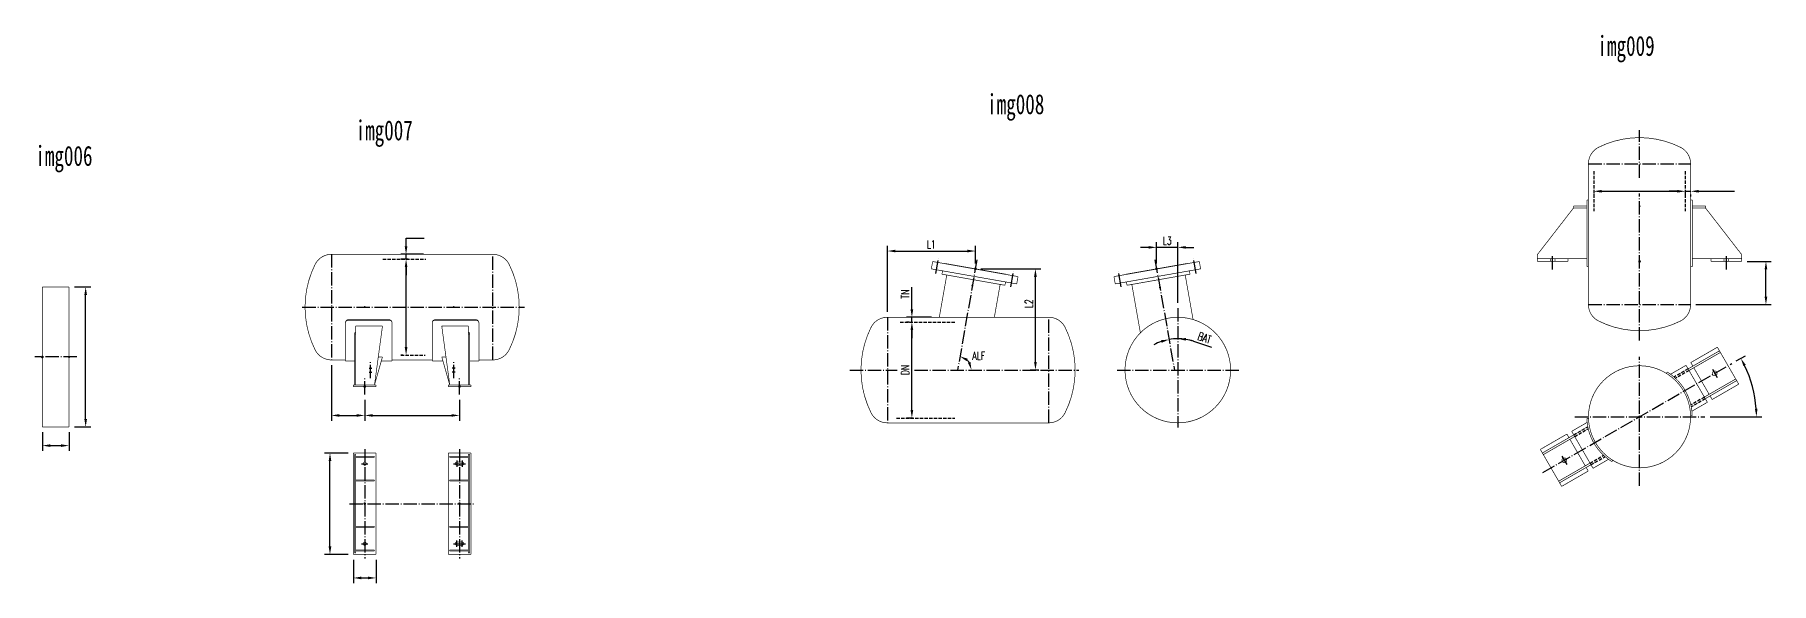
# Model space of a CAD drawing. Extents: x -7179 to 21201, y -8556 to 282.
# Drawn here: x 8181 to 21201, y -3831 to 282 of the extents above; entities that cross this region are included whole.
import ezdxf

# ---------------------------------------------------------------- set-up
doc = ezdxf.new("R2010")
doc.units = 0
doc.header["$LTSCALE"] = 5
doc.header["$MEASUREMENT"] = 0
doc.linetypes.add('DASHDOT-M', pattern=[27, 20, -3, 1, -3])
doc.linetypes.add('HIDDEN-M', pattern=[7, 5, -2])
doc.layers.get('0').update_dxf_attribs({"linetype": 'CONTINUOUS'})
doc.layers.get('DEFPOINTS').update_dxf_attribs({"linetype": 'CONTINUOUS'})
doc.styles.add('HUALUFST', font='', dxfattribs={"width": 0.7})
doc.styles.add('HUALUROMANS', font='romans.shx', dxfattribs={"width": 0.7})
doc.styles.get('HUALUFST').set_extended_font_data('仿宋_GB2312')
doc.dimstyles.new('eqcad', dxfattribs={"dimtxt": 3, "dimasz": 3, "dimexe": 2, "dimexo": 2, "dimgap": 1, "dimtad": 1, "dimdsep": 46, "dimtxsty": 'HUALUROMANS', "dimcen": 3, "dimazin": 2, "dimtfac": 1, "dimtmove": 0, "dimatfit": 3, "dimfxl": 1, "dimtolj": 1, "dimtzin": 0, "dimarcsym": 0})

# ---------------------------------------------------------------- blocks, each defined once
blk = doc.blocks.new('*D16')
at = {"color": 0, "linetype": 'Continuous', "lineweight": -2}
for p, q in [((10965.23816498032, -1304.343149167688), (10965.23816498032, -1244.343149167688)), ((11095.47529069213, -1364.343149167688), (10925.23816498032, -1364.343149167688)), ((10980.89060338567, -1400.343149167689), (10925.23816498032, -1400.343149167689)), ((10965.23816498032, -1400.343149167689), (10965.23816498032, -1364.343149167688)), ((10965.23816498032, -1460.343149167689), (10965.23816498032, -1520.343149167689))]:
    blk.add_line(p, q, dxfattribs=at)
at = {"color": 0, "linetype": 'Continuous'}
for points in [[(10955.23816498032, -1304.343149167688), (10975.23816498032, -1304.343149167688), (10965.23816498032, -1364.343149167688)], [(10955.23816498032, -1460.343149167689), (10975.23816498032, -1460.343149167689), (10965.23816498032, -1400.343149167689)]]:
    blk.add_solid(points, dxfattribs=at)
at = {"layer": 'DEFPOINTS', "color": 0, "linetype": 'Continuous'}
for p in [(10965.23816498032, -1364.343149167688), (11020.89060338567, -1400.343149167689), (11135.47529069213, -1364.343149167688)]:
    blk.add_point(p, dxfattribs=at)
blk = doc.blocks.new('*D15')
at = {"color": 0, "linetype": 'Continuous', "lineweight": -2}
for p, q in [((10980.89060338567, -1400.343149167689), (10925.23816498032, -1400.343149167689)), ((10965.23816498032, -2060.343149167689), (10965.23816498032, -1460.343149167689)), ((10940.53320965548, -2120.343149167689), (10925.23816498032, -2120.343149167689))]:
    blk.add_line(p, q, dxfattribs=at)
at = {"color": 0, "linetype": 'Continuous'}
for points in [[(10955.23816498032, -1460.343149167689), (10975.23816498032, -1460.343149167689), (10965.23816498032, -1400.343149167689)], [(10955.23816498032, -2060.343149167689), (10975.23816498032, -2060.343149167689), (10965.23816498032, -2120.343149167689)]]:
    blk.add_solid(points, dxfattribs=at)
at = {"layer": 'DEFPOINTS', "color": 0, "linetype": 'Continuous'}
for p in [(10965.23816498032, -1400.343149167689), (11020.89060338567, -1400.343149167689), (10980.53320965548, -2120.343149167689)]:
    blk.add_point(p, dxfattribs=at)
blk = doc.blocks.new('*D17')
at = {"color": 0, "linetype": 'Continuous', "lineweight": -2}
for p, q in [((10405.63605279203, -2196.343149167689), (10405.63605279203, -2612.598425573563)), ((10655.34430216914, -2456.343149167689), (10655.34430216914, -2612.598425573563)), ((10465.63605279203, -2572.598425573563), (10595.34430216914, -2572.598425573563))]:
    blk.add_line(p, q, dxfattribs=at)
at = {"color": 0, "linetype": 'Continuous'}
for points in [[(10465.63605279203, -2562.598425573563), (10465.63605279203, -2582.598425573563), (10405.63605279203, -2572.598425573563)], [(10595.34430216914, -2562.598425573563), (10595.34430216914, -2582.598425573563), (10655.34430216914, -2572.598425573563)]]:
    blk.add_solid(points, dxfattribs=at)
at = {"layer": 'DEFPOINTS', "color": 0, "linetype": 'Continuous'}
for p in [(10405.63605279203, -2156.343149167689), (10655.34430216914, -2416.343149167689), (10655.34430216914, -2572.598425573563)]:
    blk.add_point(p, dxfattribs=at)
blk = doc.blocks.new('*D18')
at = {"color": 0, "linetype": 'Continuous', "lineweight": -2}
for p, q in [((10655.34430216914, -2456.343149167689), (10655.34430216914, -2612.598425573563)), ((11365.90912266446, -2456.343149167689), (11365.90912266446, -2612.598425573563)), ((10715.34430216914, -2572.598425573563), (11305.90912266446, -2572.598425573563))]:
    blk.add_line(p, q, dxfattribs=at)
at = {"color": 0, "linetype": 'Continuous'}
for points in [[(10715.34430216914, -2562.598425573563), (10715.34430216914, -2582.598425573563), (10655.34430216914, -2572.598425573563)], [(11305.90912266446, -2562.598425573563), (11305.90912266446, -2582.598425573563), (11365.90912266446, -2572.598425573563)]]:
    blk.add_solid(points, dxfattribs=at)
at = {"layer": 'DEFPOINTS', "color": 0, "linetype": 'Continuous'}
for p in [(10655.34430216914, -2416.343149167689), (11365.90912266446, -2416.343149167689), (11365.90912266446, -2572.598425573563)]:
    blk.add_point(p, dxfattribs=at)
blk = doc.blocks.new('*D19')
at = {"color": 0, "linetype": 'Continuous', "lineweight": -2}
for p, q in [((10570.34430216914, -3654.376976517568), (10570.34430216914, -3831.245261525281)), ((10740.34430216914, -3654.376976517568), (10740.34430216914, -3831.245261525281)), ((10630.34430216914, -3791.245261525281), (10680.34430216914, -3791.245261525281))]:
    blk.add_line(p, q, dxfattribs=at)
at = {"color": 0, "linetype": 'Continuous'}
for points in [[(10630.34430216914, -3781.245261525281), (10630.34430216914, -3801.245261525281), (10570.34430216914, -3791.245261525281)], [(10680.34430216914, -3781.245261525281), (10680.34430216914, -3801.245261525281), (10740.34430216914, -3791.245261525281)]]:
    blk.add_solid(points, dxfattribs=at)
at = {"layer": 'DEFPOINTS', "color": 0, "linetype": 'Continuous'}
for p in [(10570.34430216914, -3614.376976517568), (10740.34430216914, -3614.376976517568), (10740.34430216914, -3791.245261525281)]:
    blk.add_point(p, dxfattribs=at)
blk = doc.blocks.new('*D20')
at = {"color": 0, "linetype": 'Continuous', "lineweight": -2}
for p, q in [((10530.34430216914, -2854.376976517568), (10354.66653655518, -2854.376976517568)), ((10394.66653655518, -3554.376976517568), (10394.66653655518, -2914.376976517568)), ((10530.34430216914, -3614.376976517568), (10354.66653655518, -3614.376976517568))]:
    blk.add_line(p, q, dxfattribs=at)
at = {"color": 0, "linetype": 'Continuous'}
for points in [[(10384.66653655518, -2914.376976517568), (10404.66653655518, -2914.376976517568), (10394.66653655518, -2854.376976517568)], [(10384.66653655518, -3554.376976517568), (10404.66653655518, -3554.376976517568), (10394.66653655518, -3614.376976517568)]]:
    blk.add_solid(points, dxfattribs=at)
at = {"layer": 'DEFPOINTS', "color": 0, "linetype": 'Continuous'}
for p in [(10394.66653655518, -2854.376976517568), (10570.34430216914, -2854.376976517568), (10570.34430216914, -3614.376976517568)]:
    blk.add_point(p, dxfattribs=at)
blk = doc.blocks.new('*D22')
at = {"color": 0, "linetype": 'Continuous', "lineweight": -2}
for p, q in [((14737.17759906861, -1872.345658065365), (14717.8115775114, -1872.345658065365)), ((14757.8115775114, -2532.345658065365), (14757.8115775114, -1932.345658065365)), ((14767.1995619732, -2592.345658065365), (14717.8115775114, -2592.345658065365))]:
    blk.add_line(p, q, dxfattribs=at)
at = {"color": 0, "linetype": 'Continuous'}
for points in [[(14747.8115775114, -1932.345658065365), (14767.8115775114, -1932.345658065365), (14757.8115775114, -1872.345658065365)], [(14747.8115775114, -2532.345658065365), (14767.8115775114, -2532.345658065365), (14757.8115775114, -2592.345658065365)]]:
    blk.add_solid(points, dxfattribs=at)
at = {"layer": 'DEFPOINTS', "color": 0, "linetype": 'Continuous'}
for p in [(14757.8115775114, -1872.345658065365), (14777.17759906861, -1872.345658065365), (14807.1995619732, -2592.345658065365)]:
    blk.add_point(p, dxfattribs=at)
at = {"color": 0, "linetype": 'Continuous', "insert": (14707.8115775114, -2232.345658065363), "char_height": 60, "attachment_point": 5, "rotation": 90, "style": 'HUALUROMANS'}
blk.add_mtext('\\A1;DN', dxfattribs=at)
blk = doc.blocks.new('*D21')
at = {"color": 0, "linetype": 'Continuous', "lineweight": -2}
for p, q in [((14757.8115775114, -1776.345658065364), (14757.8115775114, -1610.345658065364)), ((14904.41715839469, -1836.345658065365), (14717.8115775114, -1836.345658065364)), ((14737.17759906861, -1872.345658065365), (14717.8115775114, -1872.345658065365)), ((14757.8115775114, -1872.345658065365), (14757.8115775114, -1836.345658065364)), ((14757.8115775114, -1932.345658065365), (14757.8115775114, -1992.345658065365))]:
    blk.add_line(p, q, dxfattribs=at)
at = {"color": 0, "linetype": 'Continuous'}
for points in [[(14747.8115775114, -1776.345658065364), (14767.8115775114, -1776.345658065364), (14757.8115775114, -1836.345658065364)], [(14747.8115775114, -1932.345658065365), (14767.8115775114, -1932.345658065365), (14757.8115775114, -1872.345658065365)]]:
    blk.add_solid(points, dxfattribs=at)
at = {"layer": 'DEFPOINTS', "color": 0, "linetype": 'Continuous'}
for p in [(14757.8115775114, -1836.345658065364), (14777.17759906861, -1872.345658065365), (14944.41715839469, -1836.345658065365)]:
    blk.add_point(p, dxfattribs=at)
at = {"color": 0, "linetype": 'Continuous', "insert": (14707.8115775114, -1663.345658065362), "char_height": 60, "attachment_point": 5, "rotation": 90, "style": 'HUALUROMANS'}
blk.add_mtext('\\A1;TN', dxfattribs=at)
blk = doc.blocks.new('*D23')
at = {"color": 0, "linetype": 'Continuous', "lineweight": -2}
for p, q in [((14573.94957694226, -1796.345658065365), (14573.94957694226, -1299.733005990071)), ((15233.71044855594, -1433.244555876789), (15233.71044855594, -1299.733005990071)), ((14633.94957694226, -1339.733005990071), (15173.71044855594, -1339.733005990071))]:
    blk.add_line(p, q, dxfattribs=at)
at = {"color": 0, "linetype": 'Continuous'}
for points in [[(14633.94957694226, -1329.733005990071), (14633.94957694226, -1349.733005990071), (14573.94957694226, -1339.733005990071)], [(15173.71044855594, -1329.733005990071), (15173.71044855594, -1349.733005990071), (15233.71044855594, -1339.733005990071)]]:
    blk.add_solid(points, dxfattribs=at)
at = {"layer": 'DEFPOINTS', "color": 0, "linetype": 'Continuous'}
for p in [(15233.71044855594, -1339.733005990071), (15233.71044855594, -1473.244555876789), (14573.94957694226, -1836.345658065365)]:
    blk.add_point(p, dxfattribs=at)
at = {"color": 0, "linetype": 'Continuous', "insert": (14903.8300127491, -1289.733005990071), "char_height": 60, "attachment_point": 5, "style": 'HUALUROMANS'}
blk.add_mtext('\\A1;L1', dxfattribs=at)
blk = doc.blocks.new('*D24')
at = {"color": 0, "linetype": 'Continuous', "lineweight": -2}
for p, q in [((15273.71044855594, -1473.244555876789), (15724.06683350747, -1473.244555876789)), ((15684.06683350747, -2172.345658065365), (15684.06683350747, -1533.244555876789)), ((15708.71219285325, -2232.345658065365), (15644.06683350747, -2232.345658065365))]:
    blk.add_line(p, q, dxfattribs=at)
at = {"color": 0, "linetype": 'Continuous'}
for points in [[(15674.06683350747, -1533.244555876789), (15694.06683350747, -1533.244555876789), (15684.06683350747, -1473.244555876789)], [(15674.06683350747, -2172.345658065365), (15694.06683350747, -2172.345658065365), (15684.06683350747, -2232.345658065365)]]:
    blk.add_solid(points, dxfattribs=at)
at = {"layer": 'DEFPOINTS', "color": 0, "linetype": 'Continuous'}
for p in [(15233.71044855594, -1473.244555876789), (15684.06683350747, -1473.244555876789), (15748.71219285325, -2232.345658065365)]:
    blk.add_point(p, dxfattribs=at)
at = {"color": 0, "linetype": 'Continuous', "insert": (15634.06683350747, -1735.02808839783), "char_height": 60, "attachment_point": 5, "rotation": 90, "style": 'HUALUROMANS'}
blk.add_mtext('\\A1;L2', dxfattribs=at)
blk = doc.blocks.new('*D25')
at = {"color": 0, "linetype": 'Continuous', "lineweight": -2}
for p, q in [((16592.58544378103, -1433.244555876788), (16592.58544378103, -1272.179849882537)), ((16751.62695897533, -1728.592953784106), (16751.62695897533, -1272.179849882537)), ((16532.58544378103, -1312.179849882537), (16472.58544378103, -1312.179849882537)), ((16751.62695897533, -1312.179849882537), (16592.58544378103, -1312.179849882537)), ((16811.62695897533, -1312.179849882537), (16871.62695897533, -1312.179849882537))]:
    blk.add_line(p, q, dxfattribs=at)
at = {"color": 0, "linetype": 'Continuous'}
for points in [[(16532.58544378103, -1302.179849882537), (16532.58544378103, -1322.179849882537), (16592.58544378103, -1312.179849882537)], [(16811.62695897533, -1302.179849882537), (16811.62695897533, -1322.179849882537), (16751.62695897533, -1312.179849882537)]]:
    blk.add_solid(points, dxfattribs=at)
at = {"layer": 'DEFPOINTS', "color": 0, "linetype": 'Continuous'}
for p in [(16592.58544378103, -1312.179849882537), (16592.58544378103, -1473.244555876788), (16751.62695897533, -1768.592953784106)]:
    blk.add_point(p, dxfattribs=at)
at = {"color": 0, "linetype": 'Continuous', "insert": (16672.10620137818, -1262.179849882537), "char_height": 60, "attachment_point": 5, "style": 'HUALUROMANS'}
blk.add_mtext('\\A1;L3', dxfattribs=at)
blk = doc.blocks.new('*D26')
at = {"color": 0, "linetype": 'Continuous', "lineweight": -2}
blk.add_line((16870.10433751062, -2016.424929247925), (17003.04385021111, -2060.323516502625), dxfattribs=at)
for start, end in [(109.1079012327153, 118.2158024654309), (90.00000000000024, 99.99999999999957), (71.72601511513696, 90.00000000000024), (71.78419753456886, 80.89209876728455)]:
    blk.add_arc((16751.62695897533, -2375.213809562661), 377.8443460766586, start, end, dxfattribs=at)
at = {"color": 0, "linetype": 'Continuous'}
for points in [[(16625.42737471074, -2008.508144587638), (16630.45320503318, -2027.866373576107), (16686.01497683737, -2003.10976811454)], [(16810.64356204281, -2012.101760061076), (16812.23151752296, -1992.16489979189), (16751.62695897533, -1997.369463486003)]]:
    blk.add_solid(points, dxfattribs=at)
at = {"layer": 'DEFPOINTS', "color": 0, "linetype": 'Continuous'}
for p in [(16580.51524571545, -1404.791061028269), (16751.62695897532, -1768.592953784106), (16707.76190775355, -1999.924311783402), (16726.43544918241, -2232.345658065365), (16751.62695897533, -2662.090203730224)]:
    blk.add_point(p, dxfattribs=at)
at = {"color": 0, "linetype": 'Continuous', "insert": (16952.25216073754, -1990.895825482246), "char_height": 60, "attachment_point": 5, "rotation": 341.72601511513693, "style": 'HUALUROMANS'}
blk.add_mtext('\\A1;BAT', dxfattribs=at)
blk = doc.blocks.new('*D28')
at = {"color": 0, "linetype": 'Continuous', "lineweight": -2}
for p, q in [((8238.108311676686, -2699.271978713955), (8238.108311676686, -2839.062197008121)), ((8438.108311676686, -2699.271978713956), (8438.108311676686, -2839.062197008121)), ((8298.108311676686, -2799.062197008121), (8378.108311676686, -2799.062197008121))]:
    blk.add_line(p, q, dxfattribs=at)
at = {"color": 0, "linetype": 'Continuous'}
for points in [[(8298.108311676686, -2789.062197008121), (8298.108311676686, -2809.062197008121), (8238.108311676686, -2799.062197008121)], [(8378.108311676686, -2789.062197008121), (8378.108311676686, -2809.062197008121), (8438.108311676686, -2799.062197008121)]]:
    blk.add_solid(points, dxfattribs=at)
at = {"layer": 'DEFPOINTS', "color": 0, "linetype": 'Continuous'}
for p in [(8238.108311676686, -2659.271978713955), (8438.108311676686, -2659.271978713956), (8438.108311676686, -2799.062197008121)]:
    blk.add_point(p, dxfattribs=at)
blk = doc.blocks.new('*D27')
at = {"color": 0, "linetype": 'Continuous', "lineweight": -2}
for p, q in [((8478.108311676686, -1609.271978713956), (8602.803213405563, -1609.271978713956)), ((8562.803213405563, -2599.271978713955), (8562.803213405563, -1669.271978713956)), ((8478.108311676684, -2659.271978713955), (8602.803213405563, -2659.271978713955))]:
    blk.add_line(p, q, dxfattribs=at)
at = {"color": 0, "linetype": 'Continuous'}
for points in [[(8552.803213405563, -1669.271978713956), (8572.803213405563, -1669.271978713956), (8562.803213405563, -1609.271978713956)], [(8552.803213405563, -2599.271978713955), (8572.803213405563, -2599.271978713955), (8562.803213405563, -2659.271978713955)]]:
    blk.add_solid(points, dxfattribs=at)
at = {"layer": 'DEFPOINTS', "color": 0, "linetype": 'Continuous'}
for p in [(8438.108311676686, -1609.271978713956), (8562.803213405563, -1609.271978713956), (8438.108311676684, -2659.271978713955)]:
    blk.add_point(p, dxfattribs=at)
blk = doc.blocks.new('*D29')
at = {"color": 0, "linetype": 'Continuous', "lineweight": -2}
for p, q in [((19930.43316786723, -891.6045450444235), (20496.43316786723, -891.6045450444235)), ((19870.43316786723, -911.9973870437407), (19870.43316786723, -931.6045450444235)), ((20556.43316786723, -926.0024978214533), (20556.43316786723, -931.6045450444235))]:
    blk.add_line(p, q, dxfattribs=at)
at = {"color": 0, "linetype": 'Continuous'}
for points in [[(19930.43316786723, -881.6045450444235), (19930.43316786723, -901.6045450444235), (19870.43316786723, -891.6045450444235)], [(20496.43316786723, -881.6045450444235), (20496.43316786723, -901.6045450444235), (20556.43316786723, -891.6045450444235)]]:
    blk.add_solid(points, dxfattribs=at)
at = {"layer": 'DEFPOINTS', "color": 0, "linetype": 'Continuous'}
for p in [(19870.43316786723, -871.9973870437407), (20556.43316786723, -886.0024978214533), (20556.43316786723, -891.6045450444235)]:
    blk.add_point(p, dxfattribs=at)
blk = doc.blocks.new('*D30')
at = {"color": 0, "linetype": 'Continuous', "lineweight": -2}
for p, q in [((20496.43316786723, -891.6045450444235), (20436.43316786723, -891.6045450444235)), ((20556.43316786723, -891.6045450444235), (20596.43316786723, -891.6045450444235)), ((20556.43316786723, -903.5943234890001), (20556.43316786723, -931.6045450444235)), ((20656.43316786723, -891.6045450444235), (20924.43316786723, -891.6045450444235)), ((20596.43316786723, -914.7984179349423), (20596.43316786723, -931.6045450444235))]:
    blk.add_line(p, q, dxfattribs=at)
at = {"color": 0, "linetype": 'Continuous'}
for points in [[(20496.43316786723, -881.6045450444235), (20496.43316786723, -901.6045450444235), (20556.43316786723, -891.6045450444235)], [(20656.43316786723, -881.6045450444235), (20656.43316786723, -901.6045450444235), (20596.43316786723, -891.6045450444235)]]:
    blk.add_solid(points, dxfattribs=at)
at = {"layer": 'DEFPOINTS', "color": 0, "linetype": 'Continuous'}
for p in [(20556.43316786723, -863.5943234890001), (20596.43316786723, -874.7984179349423), (20596.43316786723, -891.6045450444235)]:
    blk.add_point(p, dxfattribs=at)
at = {"color": 0, "linetype": 'Continuous', "insert": (20820.43316786723, -841.6045450444235), "char_height": 60, "attachment_point": 5, "style": 'HUALUROMANS'}
blk.add_mtext('\\A1;    ', dxfattribs=at)
blk = doc.blocks.new('*D31')
at = {"color": 0, "linetype": 'Continuous', "lineweight": -2}
for p, q in [((21019.88687017816, -1417.178902015101), (21201.22678431674, -1417.178902015101)), ((21161.22678431674, -1681.504008369353), (21161.22678431674, -1477.178902015101)), ((20636.43316786723, -1741.504008369353), (21201.22678431674, -1741.504008369353))]:
    blk.add_line(p, q, dxfattribs=at)
at = {"color": 0, "linetype": 'Continuous'}
for points in [[(21151.22678431674, -1477.178902015101), (21171.22678431674, -1477.178902015101), (21161.22678431674, -1417.178902015101)], [(21151.22678431674, -1681.504008369353), (21171.22678431674, -1681.504008369353), (21161.22678431674, -1741.504008369353)]]:
    blk.add_solid(points, dxfattribs=at)
at = {"layer": 'DEFPOINTS', "color": 0, "linetype": 'Continuous'}
for p in [(20979.88687017816, -1417.178902015101), (21161.22678431674, -1417.178902015101), (20596.43316786723, -1741.504008369353)]:
    blk.add_point(p, dxfattribs=at)
at = {"color": 0, "linetype": 'Continuous', "insert": (21111.22678431674, -1579.341455192224), "char_height": 60, "attachment_point": 5, "rotation": 90, "style": 'HUALUROMANS'}
blk.add_mtext('\\A1;  ', dxfattribs=at)
blk = doc.blocks.new('*D32')
at = {"color": 0, "linetype": 'Continuous', "lineweight": -2}
for p, q in [((20939.21187060717, -2163.802159441329), (21007.27674136048, -2124.504887989543)), ((20743.16756939192, -2582.830688840326), (21130.0847695688, -2582.830688840325))]:
    blk.add_line(p, q, dxfattribs=at)
blk.add_arc((20213.43316786723, -2582.830688840326), 876.6516017015631, 3.922217332727493, 26.07778266727259, dxfattribs=at)
at = {"color": 0, "linetype": 'Continuous'}
for points in [[(20992.01368500373, -2202.163319065995), (21009.66625941801, -2192.761903398739), (20972.6357252091, -2144.504887989544)], [(21098.02564520482, -2522.523620480695), (21078.03735948623, -2523.208042888452), (21090.0847695688, -2582.830688840325)]]:
    blk.add_solid(points, dxfattribs=at)
at = {"layer": 'DEFPOINTS', "color": 0, "linetype": 'Continuous'}
for p in [(20904.57085445579, -2183.80215944133), (21076.7664619135, -2430.601735756054), (19728.59598554308, -2582.830688840327), (20703.16756939191, -2582.830688840326), (19489.28716463228, -3000.91657874062)]:
    blk.add_point(p, dxfattribs=at)
at = {"color": 0, "linetype": 'Continuous', "insert": (21108.5098819229, -2342.995606145205), "char_height": 60, "attachment_point": 5, "rotation": 285, "style": 'HUALUROMANS'}
blk.add_mtext('\\A1;  ', dxfattribs=at)

msp = doc.modelspace()

# ---------------------------------------------------------------- linework, layer by layer
at = {"color": 1, "linetype": 'DASHDOT-M'}
for p, q in [((20213.43316786723, -790.3366048078642), (20213.43316786723, -433.8042868078419)), ((19830.43316786723, -684.8271023072621), (20596.43316786723, -684.8271023072621)), ((20213.43316786723, -2011.006098396691), (20213.43316786723, -907.2143090642785)), ((10405.63605279203, -1364.343149167688), (10405.63605279203, -2156.343149167688)), ((11615.61737204157, -2156.343149167689), (11615.61737204157, -1364.343149167689)), ((14937.32447780893, -1508.564257805766), (14957.29401824063, -1395.311366209362)), ((15245.78064662153, -1404.791061028269), (15099.86044315456, -2232.345658065366)), ((16580.51524571545, -1404.79106102827), (16726.43544918241, -2232.345658065366)), ((16888.97141452805, -1508.564257805766), (16869.00187409635, -1395.311366209362)), ((19561.9794655563, -1477.178902015101), (19561.9794655563, -1377.178902015101)), ((20864.88687017816, -1477.178902015101), (20864.88687017816, -1377.178902015101)), ((15500.14210865541, -1607.804191342417), (15520.11164908711, -1494.551299746013)), ((16326.15378368157, -1607.804191342417), (16306.18424324987, -1494.551299746013)), ((10187.40937487592, -1760.343149167689), (11853.12920559995, -1760.343149167689)), ((16751.62695897533, -1768.592953784106), (16751.62695897533, -2662.090203730223)), ((19830.43316786723, -1741.504008369353), (20596.43316786723, -1741.504008369353)), ((14573.94957694226, -1836.345658065365), (14573.94957694226, -2628.345658065365)), ((15783.93089619181, -2628.345658065366), (15783.93089619181, -1836.345658065366)), ((8496.067306278826, -2134.271978713956), (8180.975728399808, -2134.271978713956)), ((10698.34430216914, -2294.343149167689), (10698.34430216914, -2164.343149167689)), ((11322.90912266446, -2294.343149167689), (11322.90912266446, -2164.343149167689)), ((19489.28716463227, -3000.91657874062), (20904.57085445579, -2183.802159441329)), ((20213.43316786723, -3101.000853074301), (20213.43316786723, -2133.453265867189)), ((10655.34430216914, -2416.343149167689), (10655.34430216914, -2296.343149167689)), ((10687.34430216914, -2217.97948554136), (10709.34430216914, -2217.97948554136)), ((10687.34430216914, -2247.14033099359), (10709.34430216914, -2247.14033099359)), ((11333.90912266446, -2217.97948554136), (11311.90912266446, -2217.97948554136)), ((11333.90912266446, -2247.14033099359), (11311.90912266446, -2247.14033099359)), ((11365.90912266446, -2416.343149167689), (11365.90912266446, -2296.343149167689)), ((14292.50924844633, -2232.345658065366), (14647.38322848088, -2232.345658065366)), ((14776.54984482814, -2232.345658065366), (16009.77995139569, -2232.345658065366)), ((16297.99871480363, -2232.345658065366), (17217.72808926334, -2232.345658065366)), ((20759.60862345793, -2225.92692314862), (20795.60862345793, -2288.2807522211)), ((19728.59598554308, -2582.830688840326), (20703.16756939191, -2582.830688840326)), ((10655.34430216914, -2824.376976517568), (10655.34430216914, -3644.376976517568)), ((11365.90912266446, -2824.376976517568), (11365.90912266446, -3644.376976517568)), ((10631.34430216914, -2934.376976517568), (10679.34430216914, -2934.376976517568)), ((11321.90912266446, -2934.376976517568), (11409.90912266446, -2934.376976517568)), ((11345.90912266446, -2910.376976517568), (11345.90912266446, -2958.376976517568)), ((11385.90912266446, -2910.376976517568), (11385.90912266446, -2958.376976517568)), ((19631.25771227654, -2877.380625459553), (19667.25771227654, -2939.734454532032)), ((10540.34430216914, -3234.376976517568), (11480.90912266446, -3234.376976517568)), ((11345.90912266446, -3558.376976517568), (11345.90912266446, -3510.376976517568)), ((11385.90912266446, -3558.376976517568), (11385.90912266446, -3510.376976517568)), ((10631.34430216914, -3534.376976517568), (10679.34430216914, -3534.376976517568)), ((11321.90912266446, -3534.376976517568), (11409.90912266446, -3534.376976517568))]:
    msp.add_line(p, q, dxfattribs=at)
at = {"color": 6, "linetype": 'HIDDEN-M'}
for p, q in [((19870.43316786723, -741.9765340642953), (19870.43316786723, -1041.484303163845)), ((20556.43316786723, -741.9765340642953), (20556.43316786723, -1041.484303163845)), ((10790.06620917955, -1400.343149167689), (11113.35219272368, -1400.343149167689)), ((14669.89775645852, -1872.345658065366), (15087.60849723088, -1872.345658065366)), ((10925.23816498032, -2120.343149167689), (11107.38005309835, -2120.343149167689)), ((20577.61574274053, -2223.613411752134), (20472.25653541124, -2284.442578465302)), ((20584.61574274053, -2235.737767405116), (20483.1945313063, -2294.293331128204)), ((20699.61574274053, -2434.923610275537), (20598.1945313063, -2493.479173998625)), ((20706.61574274053, -2447.047965928519), (20601.25653541124, -2507.877132641687)), ((14643.00471018121, -2592.345658065366), (15080.85763839903, -2592.345658065366)), ((19720.25059299394, -2718.613411752134), (19825.60980032322, -2657.784245038965)), ((19727.25059299394, -2730.737767405116), (19828.67180442816, -2672.182203682028)), ((19842.25059299394, -2929.923610275537), (19943.67180442816, -2871.368046552449)), ((19849.25059299394, -2942.047965928519), (19954.60980032322, -2881.21879921535))]:
    msp.add_line(p, q, dxfattribs=at)
at = {"color": 7, "linetype": 'Continuous'}
msp.add_line((10965.23816498032, -1244.343149167688), (11100.50547779413, -1244.343149167688), dxfattribs=at)
at = {"color": 4, "linetype": 'Continuous', "const_width": 5}
for points in [[(20520.39224914158, -561.7903116985299, 0.2360679760318526), (19906.47408621263, -561.7903118886588, 0.2360679760318526)], [(19906.47408621263, -561.7903118886575, 0.2840790451757324), (19830.43316786723, -684.8271023072621, 0.2840790451757324)], [(20596.43316786723, -684.8271023072621, 0.2840790446754147), (20520.39224914158, -561.7903116985294, 0.2840790446754147)], [(10405.63605279203, -1364.343149167689, 0.2840790451914754), (10283.26532301955, -1439.972419395209, 0.2840790451914754)], [(11737.98810181405, -1439.972419395209, 0.2840790451914761), (11615.61737204157, -1364.343149167689, 0.2840790451914761)], [(10283.26532301955, -1439.97241939521, 0.2360679760241613), (10283.26532283045, -2080.71387856197, 0.2360679760241613)], [(11737.98810200315, -2080.71387856197, 0.2360679760241613), (11737.98810181405, -1439.97241939521, 0.2360679760241613)], [(14985.58056093227, -1492.426020294927, 0.3838640350354375), (14981.46098156931, -1487.153199161145, 0.3838640350354375)], [(16844.83491076768, -1487.153199161145, 0.3838640350354375), (16840.71533140471, -1492.426020294927, 0.3838640350354375)], [(15465.99037511089, -1572.588804188835, 0.3838640350353913), (15460.31582574286, -1576.134656174811, 0.3838640350353913)], [(16365.98006659412, -1576.134656174812, 0.3838640350353913), (16360.3055172261, -1572.588804188835, 0.3838640350353913)], [(19830.43316786723, -1741.504008369353, 0.2840790446754151), (19906.47408659288, -1864.540798978086, 0.2840790446754151)], [(20520.39224952184, -1864.540798787958, 0.2840790451757336), (20596.43316786723, -1741.504008369352, 0.2840790451757336)], [(10534.34430216914, -1854.221467928122, 0.414213562373095), (10510.34430216914, -1878.221467928122, 0.414213562373095)], [(10528.74430216914, -1859.878322177614, 0.414213562373095), (10510.34430216914, -1878.278322177614, 0.414213562373095)], [(10860.34430216914, -1878.221467928122, 0.414213562373095), (10836.34430216914, -1854.221467928122, 0.414213562373095)], [(10860.34430216914, -1878.278322177615, 0.414213562373095), (10841.94430216914, -1859.878322177615, 0.414213562373095)], [(11184.90912266446, -1854.221467928122, 0.414213562373095), (11160.90912266446, -1878.221467928122, 0.414213562373095)], [(11179.30912266446, -1859.878322177615, 0.414213562373095), (11160.90912266446, -1878.278322177615, 0.414213562373095)], [(11510.90912266446, -1878.221467928122, 0.414213562373095), (11486.90912266446, -1854.221467928122, 0.414213562373095)], [(11510.90912266446, -1878.278322177614, 0.414213562373095), (11492.50912266446, -1859.878322177614, 0.414213562373095)], [(14451.57884716978, -1911.974928292886, 0.2360679760241612), (14451.57884698068, -2552.716387459645, 0.2360679760241612)], [(14573.94957694226, -1836.345658065366, 0.2840790451914761), (14451.57884716978, -1911.974928292886, 0.2840790451914761)], [(15906.30162596428, -1911.974928292886, 0.2840790451914761), (15783.93089619181, -1836.345658065365, 0.2840790451914761)], [(15906.30162615338, -2552.716387459646, 0.2360679760241613), (15906.30162596428, -1911.974928292886, 0.2360679760241613)], [(17147.62695897533, -2232.345658065365, 39999.99999166192), (17147.62695699533, -2232.385258065299, 39999.99999166192)], [(19906.47408659288, -1864.540798978086, 0.2360679760318528), (20520.39224952184, -1864.540798787957, 0.2360679760318528)], [(10283.26532283045, -2080.71387856197, 0.2840790446754147), (10405.63605279203, -2156.343149167689, 0.2840790446754147)], [(11615.61737204157, -2156.343149167689, 0.2840790446754146), (11737.98810200315, -2080.71387856197, 0.2840790446754146)], [(10703.84430216914, -2217.979485541361, 39999.99997638525), (10703.84430214164, -2217.98003554136, 39999.99997638525)], [(11328.40912266446, -2217.979485541361, 39999.99997638525), (11328.40912263696, -2217.98003554136, 39999.99997638525)], [(20596.43316786723, -2582.830688840326, 39999.99999130665), (20596.43316595223, -2582.868988840262, 39999.99999130665)], [(10703.84430216914, -2247.14033099359, 39999.99997638525), (10703.84430214164, -2247.14088099359, 39999.99997638525)], [(11328.40912266446, -2247.14033099359, 39999.99997638525), (11328.40912263696, -2247.14088099359, 39999.99997638525)], [(20608.25797313876, -2571.067477446325, 0.2520498965170082), (20421.03281040029, -2246.783983127939, 0.2520498965170082)], [(20795.60862345793, -2257.103837684859, 39999.99998562231), (20795.60862336792, -2257.105637684856, 39999.99998562231)], [(14451.57884698068, -2552.716387459646, 0.2840790446754147), (14573.94957694226, -2628.345658065365, 0.2840790446754147)], [(15783.93089619181, -2628.345658065366, 0.2840790446754146), (15906.30162615338, -2552.716387459646, 0.2840790446754146)], [(19818.6083625957, -2594.593900234327, 0.2520498965170082), (20005.83352533418, -2918.877394552713, 0.2520498965170082)], [(10667.34430216914, -2934.376976517568, 39999.99999556991), (10667.34430210914, -2934.378176517565, 39999.99999556991)], [(11345.90912266446, -2922.376976517568, 0.9999999999999999), (11345.90912266446, -2946.376976517568, 0.9999999999999999)], [(11385.90912266446, -2946.376976517568, 0.9999999999999999), (11385.90912266446, -2922.376976517568, 0.9999999999999999)], [(19667.25771227654, -2908.557539995792, 39999.99998562231), (19667.25771218654, -2908.55933999579, 39999.99998562231)], [(10667.34430216914, -3534.376976517568, 39999.99999556991), (10667.34430210914, -3534.378176517565, 39999.99999556991)], [(11345.90912266446, -3522.376976517568, 0.9999999999999999), (11345.90912266446, -3546.376976517568, 0.9999999999999999)], [(11385.90912266446, -3546.376976517568, 0.9999999999999999), (11385.90912266446, -3522.376976517568, 0.9999999999999999)]]:
    msp.add_lwpolyline(points, format="xyb", dxfattribs=at)
for points in [[(19830.43316786723, -684.8271023072621), (19830.43316786723, -1741.504008369353)], [(20596.43316786723, -1741.504008369353), (20596.43316786723, -684.8271023072621)], [(19446.9794655563, -1367.178902015101), (19718.43316786723, -1017.178902015101)], [(19718.43316786723, -1003.178902015101), (19818.43316786723, -1003.178902015101)], [(19718.43316786723, -1017.178902015101), (19718.43316786723, -1003.178902015101)], [(19718.43316786723, -1017.178902015101), (19818.43316786723, -1017.178902015101)], [(19818.43316786723, -957.1789020151009), (19830.43316786723, -957.1789020151009)], [(19818.43316786723, -1457.178902015101), (19818.43316786723, -957.1789020151009)], [(20608.43316786723, -957.1789020151009), (20596.43316786723, -957.1789020151009)], [(20608.43316786723, -1457.178902015101), (20608.43316786723, -957.1789020151009)], [(20708.43316786723, -1003.178902015101), (20608.43316786723, -1003.178902015101)], [(20708.43316786723, -1017.178902015101), (20608.43316786723, -1017.178902015101)], [(20708.43316786723, -1017.178902015101), (20708.43316786723, -1003.178902015101)], [(20979.88687017816, -1367.178902015101), (20708.43316786723, -1017.178902015101)], [(11615.61737204157, -1364.343149167689), (10405.63605279203, -1364.343149167688)], [(14913.37009174271, -1418.384590539856), (14903.66315861113, -1473.435343933238)], [(15553.49513120065, -1531.255906023361), (14913.37009174271, -1418.384590539856)], [(15002.28062659808, -1432.43723412506), (15002.00278951381, -1434.012926529879)], [(15465.14027051381, -1514.051877628517), (15002.28062659808, -1432.43723412506)], [(16912.92580059427, -1418.384590539856), (16272.80076113634, -1531.25590602336)], [(16824.0152657389, -1432.43723412506), (16361.15562182317, -1514.051877628517)], [(16824.29310282317, -1434.012926529879), (16824.0152657389, -1432.43723412506)], [(16922.63273372586, -1473.435343933238), (16912.92580059427, -1418.384590539856)], [(19446.9794655563, -1397.178902015101), (19446.9794655563, -1367.178902015101)], [(19446.9794655563, -1397.178902015101), (19446.9794655563, -1417.178902015101)], [(19818.43316786723, -1397.178902015101), (19446.9794655563, -1397.178902015101)], [(19446.9794655563, -1417.178902015101), (19676.9794655563, -1417.178902015101)], [(19543.9794655563, -1397.178902015101), (19543.9794655563, -1417.178902015101)], [(19579.9794655563, -1397.178902015101), (19579.9794655563, -1417.178902015101)], [(19676.9794655563, -1417.178902015101), (19676.9794655563, -1397.178902015101)], [(20608.43316786723, -1397.178902015101), (20979.88687017816, -1397.178902015101)], [(20749.88687017816, -1417.178902015101), (20749.88687017816, -1397.178902015101)], [(20979.88687017816, -1417.178902015101), (20749.88687017816, -1417.178902015101)], [(20846.88687017816, -1397.178902015101), (20846.88687017816, -1417.178902015101)], [(20882.88687017816, -1397.178902015101), (20882.88687017816, -1417.178902015101)], [(20979.88687017816, -1397.178902015101), (20979.88687017816, -1367.178902015101)], [(20979.88687017816, -1397.178902015101), (20979.88687017816, -1417.178902015101)], [(15543.78819806906, -1586.306659416743), (14903.66315861113, -1473.435343933238)], [(14963.35123997993, -1836.345658065365), (15019.18471439751, -1519.698289674881)], [(14984.10601783412, -1513.512969022672), (14985.58056093227, -1492.426020294927)], [(14984.10601783412, -1513.512969022672), (15454.48928178506, -1596.454229730932)], [(15464.86243342955, -1515.627570033337), (15465.14027051381, -1514.051877628517)], [(15543.78819806906, -1586.306659416743), (15553.49513120065, -1531.255906023361)], [(16272.80076113634, -1531.25590602336), (16282.50769426792, -1586.306659416743)], [(16922.63273372586, -1473.435343933238), (16282.50769426792, -1586.306659416743)], [(16361.15562182317, -1514.051877628517), (16361.43345890744, -1515.627570033337)], [(16371.80661055193, -1596.454229730932), (16842.18987450286, -1513.512969022671)], [(16865.91592234562, -1853.196567532703), (16807.11117793947, -1519.698289674881)], [(16842.18987450286, -1513.512969022672), (16840.71533140471, -1492.426020294927)], [(19830.43316786723, -1457.178902015101), (19818.43316786723, -1457.178902015101)], [(20596.43316786723, -1457.178902015101), (20608.43316786723, -1457.178902015101)], [(8238.108311676686, -1609.271978713956), (8438.108311676686, -1609.271978713956)], [(8238.108311676686, -1609.271978713956), (8238.108311676686, -2659.271978713955)], [(8438.108311676686, -1609.271978713956), (8438.108311676684, -2659.271978713955)], [(15376.0206150503, -1836.345658065365), (15419.41058522167, -1590.268909078722)], [(15454.48928178505, -1596.454229730932), (15460.31582574286, -1576.134656174812)], [(16371.80661055193, -1596.454229730932), (16365.98006659412, -1576.134656174811)], [(16470.85979828656, -1953.086277777493), (16406.88530711531, -1590.268909078722)], [(10510.34430216914, -1878.221467928122), (10510.34430216914, -2164.343149167689)], [(10841.94430216914, -1859.878322177615), (10528.74430216914, -1859.878322177614)], [(10836.34430216914, -1854.221467928122), (10534.34430216914, -1854.221467928122)], [(10580.34430216914, -1950.944558254738), (10588.34430216914, -1950.944558254738)], [(10580.34430216914, -2344.343149167689), (10580.34430216914, -1950.944558254738)], [(10588.34430216914, -1902.343149167689), (10788.34430216914, -1902.343149167689)], [(10588.34430216914, -2344.343149167689), (10588.34430216914, -1902.343149167689)], [(10788.34430216914, -1902.343149167689), (10728.34430216914, -2344.343149167689)], [(10860.34430216914, -2164.343149167689), (10860.34430216914, -1878.221467928122)], [(11160.90912266446, -2164.343149167689), (11160.90912266446, -1878.221467928122)], [(11179.30912266446, -1859.878322177615), (11492.50912266446, -1859.878322177614)], [(11184.90912266446, -1854.221467928122), (11486.90912266446, -1854.221467928122)], [(11432.90912266446, -1902.343149167689), (11232.90912266446, -1902.343149167689)], [(11232.90912266446, -1902.343149167689), (11292.90912266446, -2344.343149167689)], [(11432.90912266446, -2344.343149167689), (11432.90912266446, -1902.343149167689)], [(11440.90912266446, -1950.944558254738), (11432.90912266446, -1950.944558254738)], [(11440.90912266446, -2344.343149167689), (11440.90912266446, -1950.944558254738)], [(11510.90912266446, -1878.221467928122), (11510.90912266446, -2164.343149167689)], [(15783.93089619181, -1836.345658065365), (14573.94957694226, -1836.345658065365)], [(10580.34430216914, -1961.551159972536), (10588.34430216914, -1961.551159972536)], [(11440.90912266446, -1961.551159972536), (11432.90912266446, -1961.551159972536)], [(20598.01570202271, -2176.039773079349), (20797.20154489313, -2061.03977307935)], [(20797.20154489313, -2061.03977307935), (20957.20154489313, -2338.16790229037)], [(10405.63605279203, -2156.343149167689), (10510.34430216914, -2156.343149167689)], [(10510.34430216914, -2164.343149167689), (10580.34430216914, -2164.343149167689)], [(10728.34430216914, -2344.343149167689), (10788.34430216914, -2133.543919645595)], [(10788.34430216914, -2133.543919645595), (10756.95958219477, -2133.543919645595)], [(10779.57788601328, -2164.343149167689), (10860.34430216914, -2164.343149167689)], [(10860.34430216915, -2156.343149167689), (11160.90912266446, -2156.343149167689)], [(11241.67553882032, -2164.343149167689), (11160.90912266446, -2164.343149167689)], [(11292.90912266446, -2344.343149167689), (11232.90912266446, -2133.543919645595)], [(11232.90912266446, -2133.543919645595), (11264.29384263883, -2133.543919645595)], [(11510.90912266446, -2164.343149167689), (11440.90912266446, -2164.343149167689)], [(11510.90912266446, -2156.343149167689), (11615.61737204157, -2156.343149167689)], [(20562.11574274053, -2196.766624234816), (20446.19305979713, -2263.694616437371)], [(20562.11574274053, -2196.766624234816), (20722.11574274053, -2473.894753445837)], [(20812.70154489313, -2087.886560596668), (20577.61574274053, -2223.613411752134)], [(20819.70154489313, -2100.01091624965), (20584.61574274053, -2235.737767405116)], [(20613.51570202271, -2202.886560596668), (20598.01570202271, -2176.039773079349)], [(20620.51570202271, -2215.010916249649), (20735.51570202271, -2414.19675912007)], [(10570.34430216914, -2344.343149167689), (10740.34430216914, -2344.343149167689)], [(10570.34430216914, -2356.343149167689), (10570.34430216914, -2344.343149167689)], [(10740.34430216914, -2344.343149167689), (10740.34430216914, -2356.343149167689)], [(11450.90912266446, -2344.343149167689), (11280.90912266446, -2344.343149167689)], [(11280.90912266446, -2344.343149167689), (11280.90912266446, -2356.343149167689)], [(11450.90912266446, -2356.343149167689), (11450.90912266446, -2344.343149167689)], [(20414.72598581701, -2256.992996972367), (20421.03281040029, -2246.78398312794)], [(20934.70154489313, -2299.19675912007), (20699.61574274053, -2434.923610275537)], [(20941.70154489313, -2311.321114773053), (20706.61574274053, -2447.047965928519)], [(20957.20154489313, -2338.16790229037), (20758.01570202271, -2453.16790229037)], [(10740.34430216914, -2356.343149167689), (10570.34430216914, -2356.343149167689)], [(11280.90912266446, -2356.343149167689), (11450.90912266446, -2356.343149167689)], [(20722.11574274053, -2473.894753445837), (20606.19305979713, -2540.822745648393)], [(20758.01570202271, -2453.16790229037), (20742.51570202271, -2426.321114773053)], [(19830.6030402242, -2594.236536850207), (19818.6083625957, -2594.593900234328)], [(20596.26329551026, -2571.424840830447), (20608.25797313876, -2571.067477446326)], [(8438.108311676686, -2659.271978713956), (8238.108311676686, -2659.271978713955)], [(14573.94957694226, -2628.345658065365), (15783.93089619181, -2628.345658065365)], [(19668.85063371175, -2712.493475390283), (19469.66479084133, -2827.493475390283)], [(19485.16479084133, -2854.340262907601), (19720.25059299394, -2718.613411752134)], [(19492.16479084133, -2866.464618560582), (19727.25059299394, -2730.737767405116)], [(19684.35063371175, -2739.340262907601), (19668.85063371175, -2712.493475390283)], [(19704.75059299394, -2691.766624234816), (19820.67327593734, -2624.838632032259)], [(19704.75059299394, -2691.766624234816), (19864.75059299394, -2968.894753445837)], [(10740.34430216914, -2854.376976517568), (10570.34430216914, -2854.376976517568)], [(10570.34430216914, -2854.376976517568), (10570.34430216914, -3614.376976517568)], [(10588.34430216914, -2864.376976517568), (10580.34430216914, -2864.376976517568)], [(10580.34430216914, -2864.376976517568), (10580.34430216914, -3604.376976517568)], [(10588.34430216914, -3604.376976517568), (10588.34430216914, -2864.376976517568)], [(10740.34430216914, -3614.376976517568), (10740.34430216914, -2854.376976517568)], [(11280.90912266446, -2854.376976517568), (11450.90912266446, -2854.376976517568)], [(11280.90912266446, -3614.376976517568), (11280.90912266446, -2854.376976517568)], [(11432.90912266446, -2864.376976517568), (11440.90912266446, -2864.376976517568)], [(11432.90912266446, -3604.376976517568), (11432.90912266446, -2864.376976517568)], [(11440.90912266446, -2864.376976517568), (11440.90912266446, -3604.376976517568)], [(11450.90912266446, -2854.376976517568), (11450.90912266446, -3614.376976517568)], [(19469.66479084133, -2827.493475390283), (19629.66479084133, -3104.621604601302)], [(19691.35063371175, -2751.464618560582), (19806.35063371175, -2950.650461431003)], [(10588.34430216914, -2879.376976517568), (10728.34430216914, -2879.376976517568)], [(10728.34430216914, -2887.376976517568), (10588.34430216914, -2887.376976517568)], [(10728.34430216914, -2879.376976517568), (10728.34430216914, -2887.376976517568)], [(11292.90912266446, -2879.376976517568), (11292.90912266446, -2887.376976517568)], [(11432.90912266446, -2879.376976517568), (11292.90912266446, -2879.376976517568)], [(11292.90912266446, -2887.376976517568), (11432.90912266446, -2887.376976517568)], [(11385.90912266446, -2922.376976517568), (11345.90912266446, -2922.376976517568)], [(11345.90912266446, -2946.376976517568), (11385.90912266446, -2946.376976517568)], [(19607.16479084133, -3065.650461431003), (19842.25059299394, -2929.923610275537)], [(19614.16479084133, -3077.774817083985), (19849.25059299394, -2942.047965928519)], [(19629.66479084133, -3104.621604601302), (19828.85063371175, -2989.621604601303)], [(19828.85063371175, -2989.621604601303), (19813.35063371175, -2962.774817083986)], [(19864.75059299394, -2968.894753445837), (19980.67327593734, -2901.96676124328)], [(20012.14034991746, -2908.668380708286), (20005.83352533418, -2918.877394552714)], [(10588.34430216914, -3057.376976517568), (10728.34430216914, -3057.376976517568)], [(10728.34430216914, -3065.376976517568), (10588.34430216914, -3065.376976517568)], [(10728.34430216914, -3057.376976517568), (10728.34430216914, -3065.376976517568)], [(11292.90912266446, -3057.376976517568), (11292.90912266446, -3065.376976517568)], [(11432.90912266446, -3057.376976517568), (11292.90912266446, -3057.376976517568)], [(11292.90912266446, -3065.376976517568), (11432.90912266446, -3065.376976517568)], [(10728.34430216914, -3403.376976517568), (10588.34430216914, -3403.376976517568)], [(10588.34430216914, -3411.376976517568), (10728.34430216914, -3411.376976517568)], [(10728.34430216914, -3411.376976517568), (10728.34430216914, -3403.376976517568)], [(11292.90912266446, -3403.376976517568), (11432.90912266446, -3403.376976517568)], [(11292.90912266446, -3411.376976517568), (11292.90912266446, -3403.376976517568)], [(11432.90912266446, -3411.376976517568), (11292.90912266446, -3411.376976517568)], [(10570.34430216914, -3614.376976517568), (10740.34430216914, -3614.376976517568)], [(10580.34430216914, -3604.376976517568), (10588.34430216914, -3604.376976517568)], [(10728.34430216914, -3581.376976517568), (10588.34430216914, -3581.376976517568)], [(10588.34430216914, -3589.376976517568), (10728.34430216914, -3589.376976517568)], [(10728.34430216914, -3589.376976517568), (10728.34430216914, -3581.376976517568)], [(11450.90912266446, -3614.376976517568), (11280.90912266446, -3614.376976517568)], [(11292.90912266446, -3581.376976517568), (11432.90912266446, -3581.376976517568)], [(11292.90912266446, -3589.376976517568), (11292.90912266446, -3581.376976517568)], [(11432.90912266446, -3589.376976517568), (11292.90912266446, -3589.376976517568)], [(11385.90912266446, -3522.376976517568), (11345.90912266446, -3522.376976517568)], [(11345.90912266446, -3546.376976517568), (11385.90912266446, -3546.376976517568)], [(11440.90912266446, -3604.376976517568), (11432.90912266446, -3604.376976517568)]]:
    msp.add_lwpolyline(points, dxfattribs=at)
for points in [[(20208.43316786723, -1003.178902015101, 1), (20218.43316786723, -1003.178902015101, 1)], [(15206.55147608877, -1598.914333571307, 1), (15216.55147608877, -1598.914333571307, 1)], [(16612.11696314633, -1612.369715660772, 1), (16622.11696314633, -1612.369715660772, 1)], [(10650.34430216914, -1760.343149167689, 1), (10660.34430216914, -1760.343149167689, 1)], [(11317.90912266446, -1760.343149167689, 1), (11327.90912266446, -1760.343149167689, 1)], [(8433.108311676684, -2134.271978713956, 1), (8443.108311676684, -2134.271978713956, 1)]]:
    msp.add_lwpolyline(points, format="xyb", close=True, dxfattribs=at)
at = {"color": 1, "linetype": 'Continuous', "const_width": 10}
for points in [[(20208.43316786723, -1417.178902015101, 1), (20218.43316786723, -1417.178902015101, 1)], [(15228.71044855594, -1473.244555876789, 1), (15238.71044855594, -1473.244555876789, 1)], [(16587.58544378103, -1473.244555876788, 1), (16597.58544378103, -1473.244555876788, 1)], [(8233.108311676686, -2134.271978713956, 1), (8243.108311676686, -2134.271978713956, 1)], [(10650.34430216914, -2356.343149167689, 1), (10660.34430216914, -2356.343149167689, 1)], [(11360.90912266446, -2356.343149167689, 1), (11370.90912266446, -2356.343149167689, 1)], [(20208.43316786723, -2582.830688840326, 1), (20218.43316786723, -2582.830688840326, 1)], [(10650.34430216914, -3234.376976517568, 1), (10660.34430216914, -3234.376976517568, 1)], [(11360.90912266446, -3234.376976517568, 1), (11370.90912266446, -3234.376976517568, 1)]]:
    msp.add_lwpolyline(points, format="xyb", close=True, dxfattribs=at)
at = {"color": 7, "linetype": 'Continuous'}
msp.add_arc((15099.86044315456, -2232.345658065364), 104.5878925223569, 33.33774153011413, 46.66225846988573, dxfattribs=at)
for points in [[(15167.15052702337, -2165.212857796444), (15176.12719815978, -2147.340550298284), (15118.0219400971, -2129.346690638139)], [(15196.81771535245, -2171.99854849528), (15177.65814577969, -2177.735350198896), (15204.44833567692, -2232.345658065364)]]:
    msp.add_solid(points, dxfattribs=at)

# ---------------------------------------------------------------- texts
at = {"color": 7, "linetype": 'Continuous', "style": 'HUALUFST', "width": 0.7}
for s, p in [('img009', (19898.25720437821, 123.7953844701515)), ('img008', (15322.15782950296, -313.4781460790618)), ('img007', (10587.16837419937, -509.9620135031473)), ('img006', (8185.741484458678, -700.9347253771084))]:
    msp.add_text(s, height=150, dxfattribs=at).set_placement(p)
at = {"color": 7, "linetype": 'Continuous', "insert": (15259.04552042536, -2124.937312511665), "char_height": 60, "attachment_point": 5, "style": 'HUALUROMANS'}
msp.add_mtext('\\A1;ALF', dxfattribs=at)

# ---------------------------------------------------------------- dimensions: what is measured, and where the dimension line sits
at = {"color": 7, "linetype": 'Continuous'}
for base, p1, p2, text, picture, middle in [((20556.43316786723, -891.6045450444235), (19870.43316786723, -871.9973870437407), (20556.43316786723, -886.0024978214533), ' ', '*D29', (20213.43316786723, -891.6045450444235)), ((20596.43316786723, -891.6045450444235), (20556.43316786723, -863.5943234890001), (20596.43316786723, -874.7984179349423), '    ', '*D30', (20820.43316786723, -841.6045450444235)), ((15233.71044855594, -1339.733005990071), (14573.94957694226, -1836.345658065365), (15233.71044855594, -1473.244555876789), 'L1', '*D23', (14903.8300127491, -1289.733005990071)), ((16592.58544378103, -1312.179849882537), (16751.62695897533, -1768.592953784106), (16592.58544378103, -1473.244555876788), 'L3', '*D25', (16672.10620137818, -1262.179849882537)), ((10655.34430216914, -2572.598425573563), (10405.63605279203, -2156.343149167689), (10655.34430216914, -2416.343149167689), ' ', '*D17', (10530.49017748059, -2572.598425573563)), ((11365.90912266446, -2572.598425573563), (10655.34430216914, -2416.343149167689), (11365.90912266446, -2416.343149167689), ' ', '*D18', (11010.6267124168, -2572.598425573563)), ((8438.108311676686, -2799.062197008121), (8238.108311676686, -2659.271978713955), (8438.108311676686, -2659.271978713956), ' ', '*D28', (8338.108311676686, -2799.062197008121)), ((10740.34430216914, -3791.245261525281), (10570.34430216914, -3614.376976517568), (10740.34430216914, -3614.376976517568), ' ', '*D19', (10655.34430216914, -3791.245261525281))]:
    dim = msp.add_linear_dim(base=base, p1=p1, p2=p2, text=text, dimstyle='eqcad', override={"dimscale": 20}, dxfattribs=at)
    dim.commit()
    dim.dimension.update_dxf_attribs({"geometry": picture, "text_midpoint": middle})
for base, p1, p2, text, picture, middle in [((10965.23816498032, -1364.343149167688), (11020.89060338567, -1400.343149167689), (11135.47529069213, -1364.343149167688), ' ', '*D16', (10965.23816498032, -1382.343149167687)), ((10965.23816498032, -1400.343149167689), (10980.53320965548, -2120.343149167689), (11020.89060338567, -1400.343149167689), ' ', '*D15', (10965.23816498032, -1760.343149167687)), ((21161.22678431674, -1417.178902015101), (20596.43316786723, -1741.504008369353), (20979.88687017816, -1417.178902015101), '  ', '*D31', (21111.22678431674, -1579.341455192224)), ((8562.803213405563, -1609.271978713956), (8438.108311676684, -2659.271978713955), (8438.108311676686, -1609.271978713956), ' ', '*D27', (8562.803213405563, -2134.271978713954)), ((14757.8115775114, -1836.345658065364), (14777.17759906861, -1872.345658065365), (14944.41715839469, -1836.345658065365), 'TN', '*D21', (14707.8115775114, -1663.345658065362)), ((14757.8115775114, -1872.345658065365), (14807.1995619732, -2592.345658065365), (14777.17759906861, -1872.345658065365), 'DN', '*D22', (14707.8115775114, -2232.345658065363)), ((10394.66653655518, -2854.376976517568), (10570.34430216914, -3614.376976517568), (10570.34430216914, -2854.376976517568), ' ', '*D20', (10394.66653655518, -3234.376976517566))]:
    dim = msp.add_linear_dim(base=base, p1=p1, p2=p2, angle=90, text=text, dimstyle='eqcad', override={"dimscale": 20}, dxfattribs=at)
    dim.commit()
    dim.dimension.update_dxf_attribs({"geometry": picture, "text_midpoint": middle})
for base, line1, line2, text, picture, middle in [((16707.76190775355, -1999.924311783402), ((16751.62695897533, -1768.592953784106), (16751.62695897533, -2662.090203730223)), ((16580.51524571545, -1404.79106102827), (16726.43544918241, -2232.345658065365)), 'BAT', '*D26', (16952.25216073754, -1990.895825482247)), ((21076.7664619135, -2430.601735756054), ((19489.28716463227, -3000.91657874062), (20904.57085445579, -2183.802159441329)), ((19728.59598554308, -2582.830688840326), (20703.16756939191, -2582.830688840326)), '  ', '*D32', (21108.5098819229, -2342.995606145206))]:
    dim = msp.add_angular_dim_2l(base=base, line1=line1, line2=line2, text=text, dimstyle='eqcad', override={"dimscale": 20}, dxfattribs=at)
    dim.commit()
    dim.dimension.update_dxf_attribs({"geometry": picture, "text_midpoint": middle})
dim = msp.add_linear_dim(base=(15684.06683350747, -1473.244555876789), p1=(15748.71219285325, -2232.345658065365), p2=(15233.71044855594, -1473.244555876789), angle=90, text='L2', dimstyle='eqcad', override={"dimscale": 20}, dxfattribs=at)
dim.commit()
dim.dimension.update_dxf_attribs({"geometry": '*D24', "text_midpoint": (15684.06683350747, -1735.02808839783), "dimtype": 160})

doc.saveas('drawing.dxf')
